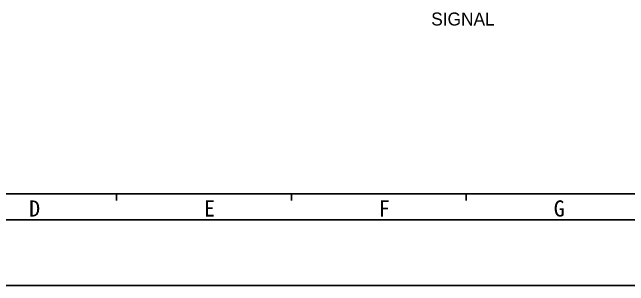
# Model space of a CAD drawing. Header units: millimetres. Extents: x 0 to 594, y 0 to 420.
# Drawn here: x 210.2 to 400.6, y 0 to 84.3 of the extents above; entities that cross this region are included whole.
import ezdxf

# ---------------------------------------------------------------- set-up
doc = ezdxf.new("R2010")
doc.units = ezdxf.units.MM
doc.header["$LTSCALE"] = 32.67
doc.layers.get('0').update_dxf_attribs({"linetype": 'CONTINUOUS'})
doc.styles.add('TEXTSTYLE_2', font='txt')
doc.styles.add('TEXTSTYLE_9', font='ar_wgl_b.ttf')

msp = doc.modelspace()

# ---------------------------------------------------------------- linework, layer by layer
at = {"color": 7, "linetype": 'CONTINUOUS'}
for p, q in [((564.922, 28.309), (26.422, 28.309)), ((242.422, 28.309), (242.422, 26.309)), ((296.422, 28.309), (296.422, 26.309)), ((350.422, 28.309), (350.422, 26.309)), ((571.422, 20.309), (20.422, 20.309)), ((0, 0), (594, 0))]:
    msp.add_line(p, q, dxfattribs=at)

# ---------------------------------------------------------------- texts
at = {"color": 7, "linetype": 'CONTINUOUS', "attachment_point": 1, "line_spacing_factor": 0.9}
for s, insert, char_height, width, style in [('SIGNAL', (339.591, 84.242), 4, 21.07063, 'TEXTSTYLE_9'), ('D', (215.422, 26.309), 5, 5, 'TEXTSTYLE_2'), ('E', (269.422, 26.309), 5, 5, 'TEXTSTYLE_2'), ('F', (323.422, 26.309), 5, 5, 'TEXTSTYLE_2'), ('G', (377.422, 26.309), 5, 5, 'TEXTSTYLE_2')]:
    msp.add_mtext(s, dxfattribs=dict(at, insert=insert, char_height=char_height, width=width, style=style))

doc.saveas('drawing.dxf')
